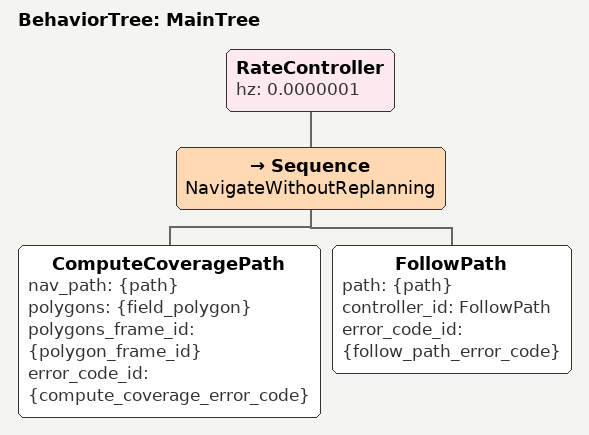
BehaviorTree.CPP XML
<root main_tree_to_execute="MainTree">
  <BehaviorTree ID="MainTree">
    <RateController hz="0.0000001"> <!-- once, for demo -->
      <Sequence name="NavigateWithoutReplanning">
        <ComputeCoveragePath nav_path="{path}" polygons="{field_polygon}" polygons_frame_id="{polygon_frame_id}" error_code_id="{compute_coverage_error_code}"/>
        <FollowPath path="{path}" controller_id="FollowPath" error_code_id="{follow_path_error_code}"/>
      </Sequence>
    </RateController>
  </BehaviorTree>
</root>
